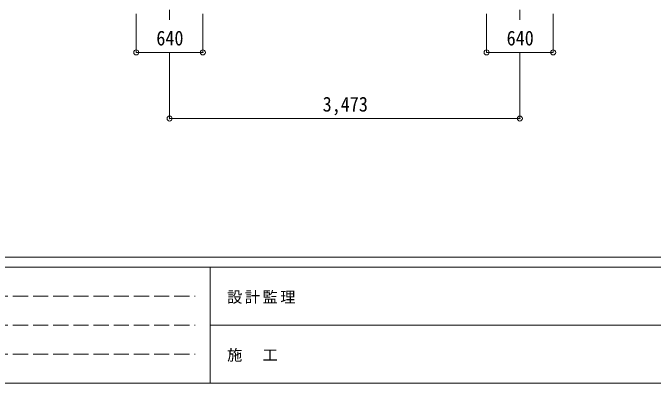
# Model space of a CAD drawing. Units: millimetres at full size, sheet at 1:50; details may follow other scales. Extents: x -14053 to 14053, y -9700 to 9700.
# Drawn here: x -7704 to -1355, y -9700 to -6026 of the extents above; entities that cross this region are included whole.
import ezdxf
from ezdxf.enums import TextEntityAlignment as Align

# ---------------------------------------------------------------- set-up
doc = ezdxf.new("R2010")
doc.units = ezdxf.units.MM
doc.header["$LTSCALE"] = 50
doc.header["$PDMODE"] = 32
doc.header["$PDSIZE"] = 50
doc.linetypes.add('CHAIN1', pattern=[8, 5, -1, 1, -1])
doc.linetypes.add('DASHED3', pattern=[4, 3, -1])
for name, color, linetype, lineweight in [('0-4_OTH_LINE', 7, 'CHAIN1', 9), ('0-6_PARTS1', 6, 'Continuous', 9), ('F-0', 7, 'Continuous', 9)]:
    doc.layers.add(name, color=color, linetype=linetype, lineweight=lineweight)
doc.styles.add('ＭＳ ゴシック', font='')
doc.styles.get('ＭＳ ゴシック').set_extended_font_data('MS Gothic')

msp = doc.modelspace()

# ---------------------------------------------------------------- linework, layer by layer
at = {"layer": '0-4_OTH_LINE'}
for p, q in [((-6150.23, -5596.95), (-6150.23, -6096.95)), ((-2677.23, -5596.95), (-2677.23, -6096.95))]:
    msp.add_line(p, q, dxfattribs=at)
at = {"layer": '0-6_PARTS1'}
for p, q in [((-6480.23, -6419.25), (-6480.23, -6035.68)), ((-5820.23, -6419.25), (-5820.23, -6035.68)), ((-3007.23, -6419.25), (-3007.23, -6035.68)), ((-2347.23, -6419.25), (-2347.23, -6035.68)), ((-6480.23, -6419.25), (-5820.23, -6419.25)), ((-6150.23, -7074.78), (-6150.23, -6419.25)), ((-3007.23, -6419.25), (-2347.23, -6419.25)), ((-2677.23, -7074.78), (-2677.23, -6419.25)), ((-6150.23, -7074.78), (-2677.23, -7074.78))]:
    msp.add_line(p, q, dxfattribs=at)
for p in [(-6480.23, -6419.25), (-5820.23, -6419.25), (-3007.23, -6419.25), (-2347.23, -6419.25), (-6150.23, -7074.78), (-2677.23, -7074.78)]:
    msp.add_point(p, dxfattribs=at)
at = {"layer": 'F-0', "color": 5, "lineweight": 5}
for p, q in [((-14053.43, -8450), (13346.57, -8450)), ((-14053.43, -8550), (8901.98, -8550)), ((-5748.03, -8550), (-5748.03, -9700)), ((-5748.03, -9125), (4501.97, -9125)), ((-14053.43, -9700), (13346.57, -9700))]:
    msp.add_line(p, q, dxfattribs=at)
at = {"layer": 'F-0', "color": 4, "linetype": 'DASHED3'}
for p, q in [((-13903.43, -8837.5), (-5898.03, -8837.5)), ((-13903.43, -9125), (-5898.03, -9125)), ((-13903.43, -9412.5), (-5898.03, -9412.5))]:
    msp.add_line(p, q, dxfattribs=at)

# ---------------------------------------------------------------- texts
at = {"layer": '0-6_PARTS1', "color": 7, "style": 'ＭＳ ゴシック', "width": 0.9}
for s, p in [('640', (-6281.48, -6394.25)), ('640', (-2808.48, -6394.25)), ('3,473', (-4632.48, -7049.78))]:
    msp.add_text(s, height=146.6, dxfattribs=at).set_placement(p, align=Align.BOTTOM_LEFT)
at = {"layer": 'F-0', "char_height": 110, "attachment_point": 7, "style": 'ＭＳ ゴシック'}
for s, insert in [('\\T1.17;設計監理', (-5579.15, -8912.5)), ('\\T1.17;施\u3000工', (-5579.15, -9487.5))]:
    msp.add_mtext(s, dxfattribs=dict(at, insert=insert))

doc.saveas('drawing.dxf')
